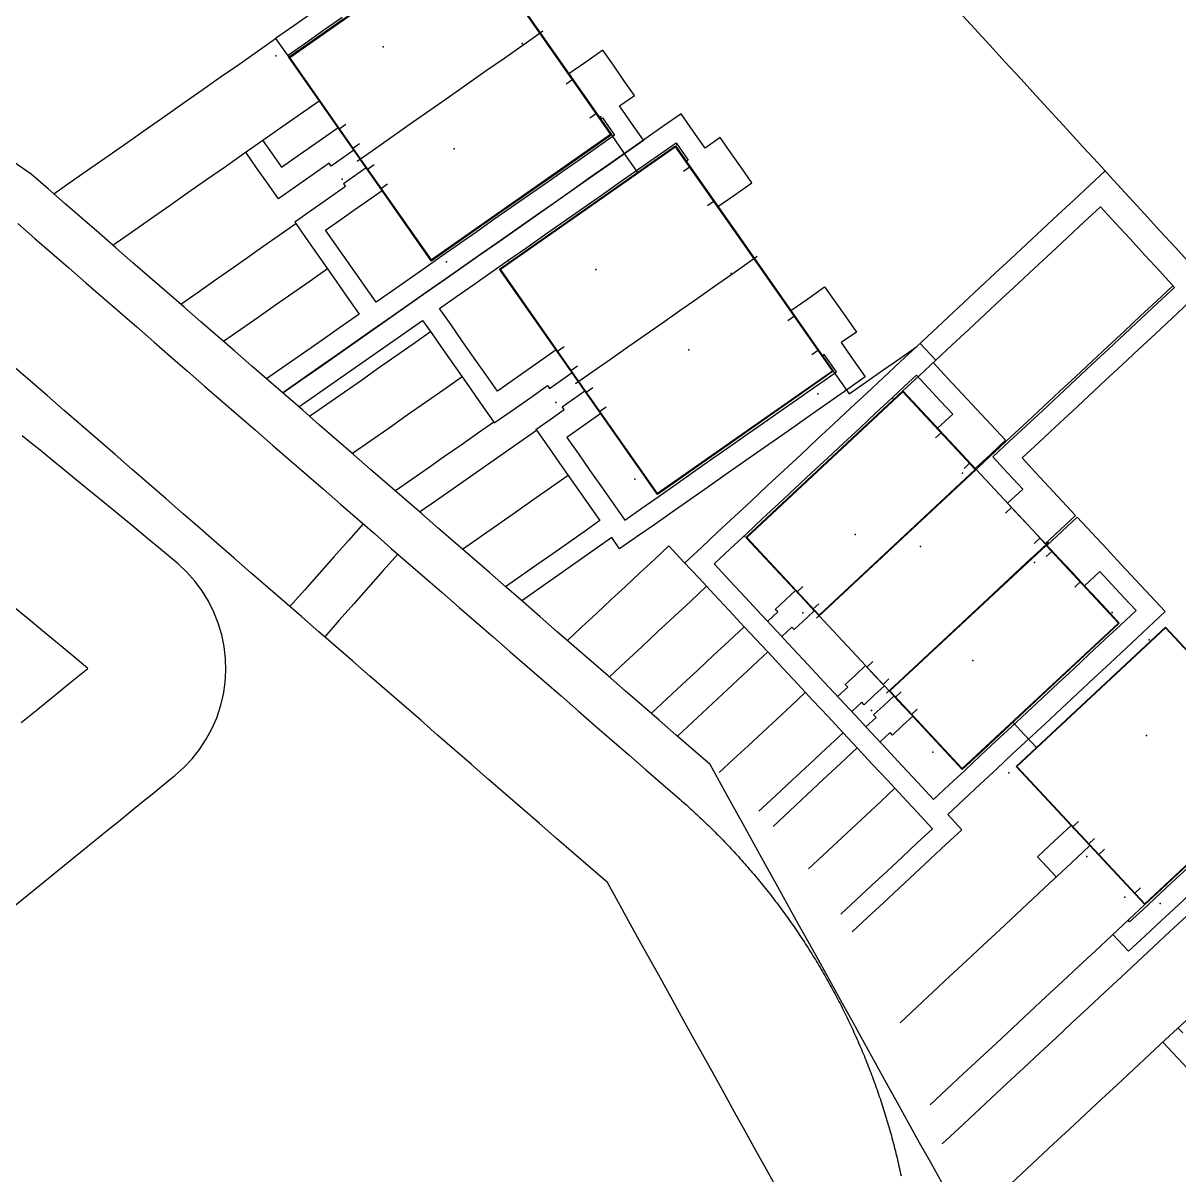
# Model space of a CAD drawing. Header units: metres. Extents: x 337936 to 338469, y 373266 to 374026.
# Drawn here: x 338079.8 to 338130, y 373797 to 373847 of the extents above; entities that cross this region are included whole.
import ezdxf

# ---------------------------------------------------------------- set-up
doc = ezdxf.new("R2010")
doc.units = ezdxf.units.M
for name, color, linetype in [('3D_LINES', 3, 'Continuous'), ('3D_Points', 1, 'Continuous'), ('PLOTS EXTERNAL LEVEL', 6, 'Continuous'), ('PLOTS FFL', 5, 'Continuous')]:
    doc.layers.add(name, color=color, linetype=linetype)

msp = doc.modelspace()

# ---------------------------------------------------------------- linework, layer by layer
at = {"layer": '3D_LINES'}
for points in [[(338092.332, 373847.481, 33.598), (338091.546, 373846.931, 33.598), (338090.76, 373846.381, 33.598)], [(338091.276, 373845.644, 33.598), (338092.067, 373846.197, 33.598), (338092.858, 373846.751, 33.598), (338093.648, 373847.304, 33.598)], [(338093.681, 373847.205, 33.598), (338092.899, 373846.657, 33.598), (338092.116, 373846.109, 33.598), (338091.334, 373845.562, 33.598), (338091.849, 373844.825, 33.598), (338092.365, 373844.088, 33.598), (338092.881, 373843.352, 33.598), (338093.397, 373842.615, 33.598), (338093.912, 373841.879, 33.598), (338094.428, 373841.142, 33.598), (338094.944, 373840.406, 33.598), (338095.46, 373839.669, 33.598), (338095.975, 373838.933, 33.598), (338096.491, 373838.196, 33.598), (338097.007, 373837.46, 33.598), (338097.523, 373836.723, 33.598), (338098.305, 373837.271, 33.598), (338099.088, 373837.819, 33.598), (338099.87, 373838.367, 33.598), (338100.652, 373838.914, 33.598), (338101.435, 373839.462, 33.598), (338102.217, 373840.01, 33.598), (338103, 373840.558, 33.598), (338103.782, 373841.106, 33.598), (338104.565, 373841.654, 33.598), (338105.347, 373842.202, 33.598), (338104.831, 373842.938, 33.598), (338104.316, 373843.675, 33.598), (338103.8, 373844.411, 33.598), (338103.284, 373845.148, 33.598), (338102.768, 373845.885, 33.598), (338102.253, 373846.621, 33.598)], [(338102.253, 373846.621, 33.598), (338101.737, 373847.358, 33.598)], [(338120.448, 373847.55, 0), (338121.12, 373846.818, 0), (338121.793, 373846.085, 0), (338122.465, 373845.352, 0), (338123.137, 373844.62, 0), (338123.809, 373843.887, 0), (338124.481, 373843.154, 0), (338125.154, 373842.422, 0), (338125.826, 373841.689, 0), (338126.498, 373840.956, 0), (338127.17, 373840.224, 0), (338127.842, 373839.491, 0), (338128.515, 373838.758, 0), (338129.187, 373838.026, 0), (338129.859, 373837.293, 0), (338130.531, 373836.56, 0)], [(338094.305, 373841.056, 33.598), (338095.106, 373841.617, 33.598), (338095.908, 373842.178, 33.598), (338096.709, 373842.739, 33.598), (338097.51, 373843.3, 33.598), (338098.311, 373843.861, 33.598), (338099.112, 373844.422, 33.598), (338099.913, 373844.983, 33.598), (338100.714, 373845.544, 33.598), (338101.515, 373846.105, 33.598), (338101.945, 373846.406, 33.598), (338102.376, 373846.707, 33.598)], [(338081.118, 373839.629, 33.597), (338081.922, 373840.192, 33.597), (338082.725, 373840.755, 33.597), (338083.529, 373841.317, 33.597), (338084.332, 373841.88, 33.597), (338085.136, 373842.442, 33.597), (338085.939, 373843.005, 33.597), (338086.743, 373843.568, 33.597), (338087.546, 373844.13, 33.597), (338088.35, 373844.693, 33.597), (338089.153, 373845.256, 33.597), (338089.957, 373845.818, 33.597), (338090.76, 373846.381, 33.597), (338091.122, 373845.865, 33.597), (338091.334, 373845.562, 33.597)], [(338100.237, 373829.712, 33.597), (338100.259, 373829.68, 33.597), (338101.03, 373830.22, 33.597), (338101.801, 373830.759, 33.597), (338102.571, 373831.299, 33.597), (338102.657, 373831.176, 33.597), (338103.148, 373831.521, 33.597), (338103.64, 373831.865, 33.597), (338103.295, 373832.357, 33.597), (338102.951, 373832.848, 33.597), (338102.312, 373832.401, 33.597), (338101.673, 373831.953, 33.597), (338101.033, 373831.505, 33.597), (338100.394, 373831.057, 33.597), (338099.89, 373831.776, 33.597), (338099.387, 373832.495, 33.597), (338098.884, 373833.214, 33.597), (338098.38, 373833.933, 33.597), (338097.877, 373834.652, 33.597), (338098.622, 373835.173, 33.597), (338099.367, 373835.695, 33.597), (338100.112, 373836.216, 33.597), (338100.856, 373836.738, 33.597), (338101.668, 373837.306, 33.597), (338102.479, 373837.874, 33.597), (338103.29, 373838.442, 33.598), (338104.101, 373839.01, 33.598), (338104.912, 373839.578, 33.598), (338105.724, 373840.146, 33.598), (338106.535, 373840.714, 33.598), (338107.346, 373841.282, 33.598), (338108.157, 373841.85, 33.598), (338108.684, 373841.097, 33.598), (338108.602, 373841.04, 33.598), (338109.061, 373840.384, 33.598), (338109.52, 373839.729, 33.598), (338109.979, 373839.074, 33.598), (338110.716, 373839.59, 33.598), (338111.453, 373840.106, 33.598), (338110.995, 373840.762, 33.598), (338110.536, 373841.417, 33.598), (338110.077, 373842.072, 33.598), (338109.422, 373841.613, 33.598), (338108.9, 373842.358, 33.598), (338108.378, 373843.103, 33.598), (338107.591, 373842.552, 33.598), (338106.804, 373842.001, 33.598), (338106.017, 373841.45, 33.598), (338105.231, 373840.899, 33.598), (338104.444, 373840.348, 33.598), (338103.657, 373839.797, 33.598), (338102.87, 373839.246, 33.598), (338102.083, 373838.695, 33.598), (338101.296, 373838.144, 33.598), (338100.509, 373837.593, 33.598), (338099.722, 373837.042, 33.598), (338098.935, 373836.491, 33.598), (338098.148, 373835.94, 33.598), (338097.362, 373835.389, 33.598), (338096.575, 373834.838, 33.598), (338095.788, 373834.287, 33.598), (338095.001, 373833.736, 33.598), (338094.214, 373833.185, 33.598), (338093.427, 373832.634, 33.598), (338092.64, 373832.083, 33.598), (338091.853, 373831.532, 33.598), (338091.066, 373830.981, 33.598), (338091.85, 373831.53, 33.598), (338092.634, 373832.079, 33.598), (338093.417, 373832.628, 33.598), (338094.201, 373833.176, 33.598), (338094.985, 373833.725, 33.598), (338095.768, 373834.274, 33.598), (338096.552, 373834.823, 33.598), (338097.336, 373835.371, 33.598), (338098.119, 373835.92, 33.598), (338098.903, 373836.469, 33.598), (338099.687, 373837.018, 33.598), (338100.47, 373837.566, 33.598), (338101.254, 373838.115, 33.598), (338102.038, 373838.664, 33.598), (338102.822, 373839.213, 33.598), (338103.605, 373839.761, 33.598), (338104.389, 373840.31, 33.598), (338105.173, 373840.859, 33.598), (338105.956, 373841.407, 33.598), (338106.74, 373841.956, 33.598), (338106.218, 373842.702, 33.598), (338105.696, 373843.447, 33.598), (338106.351, 373843.906, 33.598), (338105.892, 373844.561, 33.598), (338105.434, 373845.217, 33.598), (338104.975, 373845.872, 33.598), (338104.237, 373845.356, 33.598), (338103.5, 373844.839, 33.598), (338103.959, 373844.184, 33.598), (338104.418, 373843.529, 33.598), (338104.877, 373842.873, 33.598), (338104.959, 373842.931, 33.598), (338105.486, 373842.177, 33.598), (338104.738, 373841.653, 33.598), (338103.989, 373841.129, 33.598), (338103.241, 373840.605, 33.598), (338102.493, 373840.081, 33.598), (338101.744, 373839.557, 33.598), (338100.996, 373839.033, 33.598), (338100.247, 373838.509, 33.598), (338099.499, 373837.985, 33.598), (338098.75, 373837.46, 33.597), (338098.002, 373836.936, 33.597), (338097.282, 373836.432, 33.597), (338096.562, 373835.928, 33.597), (338095.842, 373835.424, 33.597), (338095.123, 373834.92, 33.598), (338094.574, 373835.704, 33.598), (338094.025, 373836.487, 33.598), (338093.477, 373837.271, 33.598), (338092.928, 373838.055, 33.598), (338093.542, 373838.485, 33.598), (338094.157, 373838.915, 33.598), (338094.771, 373839.345, 33.598), (338095.385, 373839.775, 33.598), (338095.041, 373840.267, 33.598), (338094.697, 373840.758, 33.598), (338094.206, 373840.414, 33.598), (338093.714, 373840.07, 33.598), (338093.8, 373839.947, 33.598), (338093.063, 373839.431, 33.598), (338092.326, 373838.915, 33.598), (338091.588, 373838.398, 33.598), (338091.632, 373838.336, 33.598)], [(338103.669, 373844.598, 33.6), (338103.381, 373844.396, 33.6)], [(338083.685, 373837.398, 33.583), (338084.5, 373837.969, 33.584), (338085.315, 373838.54, 33.586), (338086.131, 373839.111, 33.588), (338086.946, 373839.682, 33.589), (338087.761, 373840.252, 33.591), (338088.577, 373840.823, 33.593), (338089.392, 373841.394, 33.594), (338090.207, 373841.965, 33.596), (338091.022, 373842.536, 33.598), (338091.838, 373843.107, 33.6), (338092.653, 373843.678, 33.626)], [(338104.708, 373843.115, 33.598), (338104.419, 373842.913, 33.598)], [(338090.195, 373841.957, 33.596), (338090.605, 373841.373, 33.596), (338091.014, 373840.789, 33.596), (338091.833, 373841.362, 33.598), (338092.652, 373841.936, 33.6), (338093.471, 373842.509, 33.632), (338093.815, 373842.018, 33.634), (338094.159, 373841.526, 33.636), (338093.668, 373841.182, 33.616), (338093.176, 373840.838, 33.6), (338093.09, 373840.961, 33.6), (338092.353, 373840.445, 33.598), (338091.616, 373839.928, 33.597), (338090.879, 373839.412, 33.595), (338090.405, 373840.088, 33.595), (338089.932, 373840.764, 33.595), (338089.458, 373841.441, 33.595)], [(338093.811, 373842.639, 33.644), (338093.522, 373842.437, 33.632)], [(338106.494, 373840.563, 33.661), (338106.112, 373841.11, 33.648), (338105.73, 373841.656, 33.634), (338105.347, 373842.202, 33.621)], [(338094.397, 373841.801, 33.647), (338094.108, 373841.599, 33.636)], [(338103.919, 373831.466, 33.597), (338103.348, 373832.282, 33.597), (338102.777, 373833.098, 33.597), (338102.206, 373833.913, 33.597), (338101.634, 373834.729, 33.597), (338101.063, 373835.545, 33.597), (338100.492, 373836.361, 33.597), (338101.256, 373836.896, 33.597), (338102.02, 373837.431, 33.597), (338102.784, 373837.966, 33.597), (338103.548, 373838.501, 33.597), (338104.312, 373839.036, 33.597), (338105.076, 373839.571, 33.597), (338105.84, 373840.106, 33.597), (338106.604, 373840.641, 33.598), (338107.369, 373841.176, 33.598), (338108.133, 373841.711, 33.598), (338108.704, 373840.895, 33.603), (338109.275, 373840.079, 33.609), (338109.846, 373839.263, 33.614), (338110.417, 373838.448, 33.62), (338110.989, 373837.632, 33.625), (338111.56, 373836.816, 33.631), (338112.131, 373836, 33.637), (338112.702, 373835.185, 33.642), (338113.273, 373834.369, 33.648), (338113.844, 373833.553, 33.653), (338114.416, 373832.737, 33.659), (338114.987, 373831.922, 33.664), (338114.223, 373831.387, 33.669), (338113.459, 373830.852, 33.67), (338112.695, 373830.317, 33.67), (338111.931, 373829.782, 33.67), (338111.167, 373829.247, 33.67), (338110.402, 373828.712, 33.671), (338109.638, 373828.177, 33.671), (338108.874, 373827.642, 33.671), (338108.11, 373827.107, 33.671), (338107.346, 373826.572, 33.672), (338107.029, 373827.025, 33.672), (338106.711, 373827.478, 33.672), (338106.153, 373828.276, 33.672), (338105.594, 373829.074, 33.672), (338105.036, 373829.871, 33.672), (338104.478, 373830.669, 33.672), (338103.919, 373831.466, 33.672)], [(338119.703, 373796.679, 34.496), (338119.223, 373797.543, 34.496), (338118.744, 373798.408, 34.496), (338118.265, 373799.273, 34.496), (338117.785, 373800.138, 34.496), (338117.306, 373801.002, 34.496), (338116.827, 373801.867, 34.496), (338116.347, 373802.732, 34.496), (338115.868, 373803.597, 34.496), (338115.389, 373804.462, 34.496), (338114.909, 373805.326, 34.496), (338114.43, 373806.191, 34.496), (338113.95, 373807.056, 34.496), (338113.471, 373807.921, 34.496), (338112.992, 373808.785, 34.496), (338112.512, 373809.65, 34.496), (338112.033, 373810.515, 34.496), (338111.554, 373811.38, 34.496), (338111.074, 373812.245, 34.496), (338110.595, 373813.109, 34.496), (338110.116, 373813.974, 34.496), (338109.636, 373814.839, 34.496), (338108.899, 373815.48, 34.496), (338108.161, 373816.121, 34.496), (338107.424, 373816.762, 34.496), (338106.686, 373817.404, 34.496), (338105.948, 373818.045, 34.496), (338105.211, 373818.686, 34.496), (338104.473, 373819.327, 34.496), (338103.736, 373819.968, 34.496), (338102.998, 373820.609, 34.496), (338102.261, 373821.25, 34.496), (338101.523, 373821.892, 34.496), (338100.786, 373822.533, 34.496), (338100.048, 373823.174, 34.496), (338099.31, 373823.815, 34.496), (338098.573, 373824.456, 34.496), (338097.835, 373825.097, 34.496), (338097.098, 373825.739, 34.496), (338096.36, 373826.38, 34.496), (338095.623, 373827.021, 34.496), (338094.885, 373827.662, 34.496), (338094.147, 373828.303, 34.496), (338093.41, 373828.944, 34.496), (338092.672, 373829.585, 34.496), (338091.935, 373830.227, 34.496), (338091.197, 373830.868, 34.496), (338090.46, 373831.509, 34.496), (338089.722, 373832.15, 34.496), (338088.985, 373832.791, 34.496), (338088.247, 373833.432, 34.496), (338087.509, 373834.074, 34.496), (338086.772, 373834.715, 34.496), (338086.034, 373835.356, 34.496), (338085.297, 373835.997, 34.496), (338084.559, 373836.638, 34.496), (338083.822, 373837.279, 34.496), (338083.084, 373837.92, 34.496), (338082.346, 373838.562, 34.496), (338081.609, 373839.203, 34.496), (338080.871, 373839.844, 34.496), (338080.134, 373840.485, 34.496), (338079.34, 373841.031, 34.496)], [(338095.037, 373840.888, 33.647), (338094.748, 373840.686, 33.636)], [(338108.772, 373840.797, 33.613), (338108.483, 373840.595, 33.621)], [(338114.987, 373831.922, 33.708), (338115.331, 373831.43, 33.708), (338115.675, 373830.939, 33.708), (338116.411, 373831.454, 33.734), (338117.147, 373831.969, 33.753), (338117.882, 373832.484, 33.776), (338118.618, 373832.999, 33.8), (338119.3, 373833.635, 33.823), (338119.982, 373834.271, 33.83), (338120.663, 373834.907, 33.833), (338121.345, 373835.542, 33.788), (338122.027, 373836.178, 33.642), (338122.709, 373836.814, 33.653), (338123.39, 373837.45, 33.653), (338124.072, 373838.085, 33.653), (338124.754, 373838.721, 33.653), (338125.436, 373839.357, 33.653), (338126.117, 373839.993, 33.653), (338126.799, 373840.628, 33.653)], [(338095.623, 373840.05, 33.639), (338095.334, 373839.848, 33.626)], [(338109.81, 373839.315, 33.633), (338109.522, 373839.112, 33.636)], [(338118.015, 373831.069, 33.764), (338118.73, 373831.736, 33.788), (338119.445, 373832.403, 33.813), (338120.16, 373833.07, 33.833), (338120.876, 373833.737, 33.836), (338121.591, 373834.404, 33.839), (338122.306, 373835.071, 33.715), (338123.021, 373835.738, 33.649), (338123.737, 373836.405, 33.649), (338124.452, 373837.072, 33.649), (338125.167, 373837.739, 33.649), (338125.882, 373838.406, 33.649), (338126.597, 373839.073, 33.649), (338127.242, 373838.371, 33.649), (338127.886, 373837.669, 33.649), (338128.53, 373836.967, 33.649), (338129.174, 373836.265, 33.649), (338129.818, 373835.563, 33.649)], [(338079.559, 373838.335, 33.552), (338080.297, 373837.693, 33.574), (338081.034, 373837.052, 33.578), (338081.772, 373836.411, 33.579), (338082.509, 373835.77, 33.58), (338083.247, 373835.129, 33.58), (338083.985, 373834.488, 33.581), (338084.722, 373833.846, 33.581), (338085.46, 373833.205, 33.581), (338086.197, 373832.564, 33.581), (338086.935, 373831.923, 33.581), (338087.672, 373831.282, 33.581), (338088.41, 373830.641, 33.581), (338089.148, 373830, 33.584), (338089.885, 373829.358, 33.594), (338090.623, 373828.717, 33.603), (338091.36, 373828.076, 33.613), (338092.098, 373827.435, 33.622), (338092.835, 373826.794, 33.632), (338093.573, 373826.153, 33.642), (338094.31, 373825.511, 33.658), (338095.048, 373824.87, 33.675), (338095.786, 373824.229, 33.691), (338096.523, 373823.588, 33.708), (338097.261, 373822.947, 33.719), (338097.998, 373822.306, 33.719), (338098.736, 373821.665, 33.718), (338099.473, 373821.023, 33.718), (338100.211, 373820.382, 33.727), (338100.949, 373819.741, 33.751), (338101.686, 373819.1, 33.775), (338102.424, 373818.459, 33.798), (338103.161, 373817.818, 33.822), (338103.899, 373817.176, 33.846), (338104.636, 373816.535, 33.87), (338105.374, 373815.894, 33.894), (338106.111, 373815.253, 33.9), (338106.849, 373814.612, 33.9), (338107.587, 373813.971, 33.9), (338108.324, 373813.329, 33.9), (338108.399, 373813.264, 33.9), (338108.474, 373813.198, 33.9), (338108.549, 373813.132, 33.9), (338108.623, 373813.066, 33.9), (338108.697, 373813, 33.9), (338108.771, 373812.933, 33.9), (338108.845, 373812.866, 33.9), (338108.918, 373812.799, 33.9), (338108.991, 373812.732, 33.9), (338109.064, 373812.664, 33.9), (338109.137, 373812.596, 33.9), (338109.21, 373812.528, 33.9), (338109.282, 373812.46, 33.9), (338109.354, 373812.391, 33.9), (338109.426, 373812.322, 33.9), (338109.498, 373812.253, 33.9), (338109.569, 373812.184, 33.9), (338109.64, 373812.114, 33.9), (338109.711, 373812.044, 33.9), (338109.782, 373811.974, 33.9), (338109.852, 373811.904, 33.9), (338109.923, 373811.833, 33.9), (338109.993, 373811.763, 33.9), (338110.062, 373811.692, 33.9), (338110.132, 373811.62, 33.9), (338110.201, 373811.549, 33.9), (338110.27, 373811.477, 33.9), (338110.339, 373811.405, 33.9), (338110.408, 373811.333, 33.9), (338110.476, 373811.261, 33.9), (338110.544, 373811.188, 33.9), (338110.612, 373811.115, 33.9), (338110.68, 373811.042, 33.9), (338110.747, 373810.969, 33.9), (338110.814, 373810.895, 33.9), (338110.881, 373810.822, 33.9), (338110.948, 373810.748, 33.9), (338111.014, 373810.674, 33.9), (338111.08, 373810.599, 33.9), (338111.146, 373810.525, 33.9), (338111.212, 373810.45, 33.9), (338111.277, 373810.375, 33.9), (338111.342, 373810.299, 33.9), (338111.407, 373810.224, 33.9), (338111.472, 373810.148, 33.9), (338111.536, 373810.072, 33.9), (338111.6, 373809.996, 33.9), (338111.664, 373809.92, 33.9), (338111.728, 373809.843, 33.9), (338111.791, 373809.766, 33.9), (338111.854, 373809.689, 33.9), (338111.917, 373809.612, 33.901), (338111.979, 373809.535, 33.901), (338112.042, 373809.457, 33.902), (338112.104, 373809.379, 33.903), (338112.166, 373809.301, 33.904), (338112.227, 373809.223, 33.905), (338112.288, 373809.145, 33.906), (338112.349, 373809.066, 33.907), (338112.41, 373808.987, 33.908), (338112.471, 373808.908, 33.909), (338112.531, 373808.829, 33.91), (338112.591, 373808.749, 33.911), (338112.651, 373808.67, 33.912), (338112.71, 373808.59, 33.913), (338112.769, 373808.51, 33.914), (338112.828, 373808.43, 33.915), (338112.887, 373808.349, 33.915), (338112.945, 373808.268, 33.916), (338113.003, 373808.188, 33.917), (338113.061, 373808.107, 33.918), (338113.119, 373808.025, 33.919), (338113.176, 373807.944, 33.92), (338113.233, 373807.862, 33.921), (338113.29, 373807.781, 33.922), (338113.346, 373807.699, 33.923), (338113.402, 373807.616, 33.924), (338113.458, 373807.534, 33.925), (338113.514, 373807.451, 33.926), (338113.569, 373807.369, 33.927), (338113.624, 373807.286, 33.927), (338113.679, 373807.203, 33.928), (338113.733, 373807.119, 33.929), (338113.788, 373807.036, 33.93), (338113.842, 373806.952, 33.931), (338113.895, 373806.869, 33.932), (338113.949, 373806.785, 33.933), (338114.002, 373806.7, 33.934), (338114.055, 373806.616, 33.935), (338114.107, 373806.531, 33.936), (338114.16, 373806.447, 33.936), (338114.212, 373806.362, 33.937), (338114.263, 373806.277, 33.938), (338114.315, 373806.192, 33.939), (338114.366, 373806.106, 33.94), (338114.417, 373806.021, 33.941), (338114.467, 373805.935, 33.942), (338114.517, 373805.849, 33.943), (338114.567, 373805.763, 33.944), (338114.617, 373805.677, 33.944), (338114.667, 373805.59, 33.945), (338114.716, 373805.504, 33.946), (338114.765, 373805.417, 33.947), (338114.813, 373805.33, 33.948), (338114.861, 373805.243, 33.949), (338114.909, 373805.156, 33.95), (338114.957, 373805.068, 33.951), (338115.004, 373804.981, 33.951), (338115.051, 373804.893, 33.952), (338115.098, 373804.805, 33.953), (338115.145, 373804.717, 33.954), (338115.191, 373804.629, 33.955), (338115.237, 373804.541, 33.956), (338115.283, 373804.452, 33.957), (338115.328, 373804.364, 33.958), (338115.373, 373804.275, 33.958), (338115.418, 373804.186, 33.959), (338115.462, 373804.097, 33.96), (338115.506, 373804.008, 33.961), (338115.55, 373803.918, 33.962), (338115.594, 373803.829, 33.963), (338115.637, 373803.739, 33.963), (338115.68, 373803.649, 33.964), (338115.722, 373803.559, 33.965), (338115.765, 373803.469, 33.966), (338115.807, 373803.379, 33.967), (338115.849, 373803.289, 33.968), (338115.89, 373803.198, 33.969), (338115.931, 373803.107, 33.969), (338115.972, 373803.017, 33.97), (338116.012, 373802.926, 33.971), (338116.053, 373802.835, 33.972), (338116.093, 373802.744, 33.973), (338116.132, 373802.652, 33.974), (338116.171, 373802.561, 33.974), (338116.21, 373802.469, 33.975), (338116.249, 373802.377, 33.976), (338116.288, 373802.286, 33.977), (338116.326, 373802.194, 33.978), (338116.363, 373802.102, 33.978), (338116.401, 373802.009, 33.979), (338116.438, 373801.917, 33.98), (338116.475, 373801.825, 33.981), (338116.511, 373801.732, 33.982), (338116.548, 373801.639, 33.982), (338116.584, 373801.546, 33.983), (338116.619, 373801.453, 33.984), (338116.655, 373801.36, 33.985), (338116.689, 373801.267, 33.986), (338116.724, 373801.174, 33.986), (338116.759, 373801.08, 33.987), (338116.793, 373800.987, 33.988), (338116.826, 373800.893, 33.989), (338116.86, 373800.799, 33.99), (338116.893, 373800.706, 33.99), (338116.926, 373800.612, 33.991), (338116.958, 373800.518, 33.992), (338116.99, 373800.423, 33.993), (338117.022, 373800.329, 33.993), (338117.054, 373800.235, 33.994), (338117.085, 373800.14, 33.995), (338117.116, 373800.045, 33.996), (338117.146, 373799.951, 33.997), (338117.177, 373799.856, 33.997), (338117.207, 373799.761, 33.998), (338117.236, 373799.666, 33.999), (338117.266, 373799.571, 34), (338117.295, 373799.476, 34), (338117.323, 373799.38, 34.001), (338117.352, 373799.285, 34.002), (338117.38, 373799.189, 34.003), (338117.408, 373799.094, 34.003), (338117.435, 373798.998, 34.004), (338117.462, 373798.902, 34.005), (338117.489, 373798.806, 34.006), (338117.515, 373798.71, 34.006), (338117.541, 373798.614, 34.007), (338117.567, 373798.518, 34.008), (338117.593, 373798.422, 34.009), (338117.618, 373798.326, 34.009), (338117.643, 373798.229, 34.01), (338117.667, 373798.133, 34.011), (338117.691, 373798.036, 34.011), (338117.715, 373797.94, 34.012), (338117.739, 373797.843, 34.013), (338117.762, 373797.746, 34.014), (338117.785, 373797.649, 34.014), (338117.808, 373797.552, 34.015), (338117.83, 373797.455, 34.016), (338117.852, 373797.358, 34.016), (338117.873, 373797.261, 34.017), (338117.895, 373797.164, 34.018), (338117.916, 373797.067, 34.019), (338117.936, 373796.969, 34.019)], [(338086.633, 373834.836, 33.585), (338087.347, 373835.336, 33.586), (338088.061, 373835.836, 33.588), (338088.775, 373836.336, 33.589), (338089.49, 373836.836, 33.591), (338090.204, 373837.336, 33.592), (338090.918, 373837.836, 33.594), (338091.632, 373838.336, 33.595), (338092.183, 373837.55, 33.595), (338092.733, 373836.763, 33.594), (338093.284, 373835.977, 33.594), (338093.835, 373835.19, 33.593), (338094.385, 373834.404, 33.593), (338093.581, 373833.841, 33.591), (338092.778, 373833.278, 33.589), (338091.974, 373832.716, 33.588), (338091.17, 373832.153, 33.586), (338090.366, 373831.59, 33.585)], [(338111.683, 373836.902, 33.672), (338111.131, 373836.516, 33.672), (338110.58, 373836.13, 33.672), (338109.826, 373835.602, 33.672), (338109.072, 373835.074, 33.672), (338108.318, 373834.547, 33.672), (338107.565, 373834.019, 33.672), (338106.811, 373833.491, 33.672), (338106.057, 373832.963, 33.672), (338105.304, 373832.436, 33.672), (338104.55, 373831.908, 33.672), (338103.796, 373831.38, 33.672)], [(338093.009, 373836.37, 33.594), (338092.257, 373835.844, 33.592), (338091.506, 373835.318, 33.591), (338090.754, 373834.791, 33.589), (338090.003, 373834.265, 33.588), (338089.251, 373833.739, 33.586), (338088.5, 373833.213, 33.585)], [(338129.751, 373835.636, 33.912), (338129.047, 373834.98, 33.912), (338128.343, 373834.324, 33.912), (338127.639, 373833.667, 33.912), (338126.935, 373833.011, 33.912), (338126.231, 373832.354, 33.912), (338125.527, 373831.698, 33.912), (338124.823, 373831.041, 33.912), (338124.119, 373830.385, 33.912), (338123.415, 373829.728, 33.912), (338122.711, 373829.072, 33.912), (338122.007, 373828.416, 33.912), (338121.303, 373827.759, 33.912), (338120.599, 373827.103, 33.912), (338119.895, 373826.446, 33.912), (338119.191, 373825.79, 33.912), (338118.487, 373825.133, 33.912), (338117.784, 373824.477, 33.912), (338117.08, 373823.821, 33.912), (338116.376, 373823.164, 33.912), (338115.672, 373822.508, 33.912), (338114.968, 373821.851, 33.912), (338114.264, 373821.195, 33.912), (338114.968, 373821.851, 33.912), (338115.672, 373822.508, 33.912), (338116.376, 373823.165, 33.912), (338117.08, 373823.821, 33.912), (338117.784, 373824.478, 33.912), (338118.488, 373825.134, 33.912), (338119.193, 373825.791, 33.912), (338119.897, 373826.448, 33.912), (338120.601, 373827.104, 33.912), (338121.305, 373827.761, 33.912)], [(338102.095, 373829.365, 33.672), (338102.072, 373829.396, 33.672), (338102.687, 373829.827, 33.672), (338103.302, 373830.257, 33.672), (338103.216, 373830.38, 33.672), (338103.708, 373830.724, 33.672), (338104.2, 373831.068, 33.672), (338104.544, 373830.576, 33.672), (338104.888, 373830.085, 33.672), (338104.15, 373829.568, 33.672), (338103.412, 373829.052, 33.672), (338103.916, 373828.333, 33.672), (338104.419, 373827.614, 33.672), (338104.922, 373826.895, 33.672), (338105.426, 373826.176, 33.672), (338105.929, 373825.457, 33.672), (338106.675, 373825.98, 33.672), (338107.422, 373826.502, 33.672), (338108.168, 373827.025, 33.672), (338108.914, 373827.547, 33.672), (338109.66, 373828.07, 33.672), (338110.406, 373828.592, 33.672), (338111.153, 373829.115, 33.672), (338111.899, 373829.637, 33.672), (338112.645, 373830.16, 33.672), (338113.391, 373830.682, 33.672), (338114.137, 373831.205, 33.672), (338114.632, 373831.551, 33.672), (338115.127, 373831.898, 33.672), (338114.6, 373832.651, 33.672), (338114.518, 373832.593, 33.672), (338114.059, 373833.249, 33.672), (338113.6, 373833.904, 33.672), (338113.142, 373834.559, 33.672), (338113.879, 373835.076, 33.672), (338114.616, 373835.592, 33.672), (338115.075, 373834.936, 33.672), (338115.534, 373834.281, 33.672), (338115.993, 373833.626, 33.672), (338115.337, 373833.167, 33.672), (338115.859, 373832.422, 33.672), (338116.381, 373831.677, 33.672), (338115.618, 373831.143, 33.672), (338114.856, 373830.609, 33.672), (338114.094, 373830.076, 33.672), (338113.331, 373829.542, 33.672), (338112.569, 373829.008, 33.672), (338111.807, 373828.474, 33.672), (338111.044, 373827.94, 33.672), (338110.282, 373827.407, 33.672), (338109.52, 373826.873, 33.672), (338108.757, 373826.339, 33.672), (338107.995, 373825.805, 33.672), (338107.233, 373825.271, 33.672), (338106.47, 373824.738, 33.672), (338105.708, 373824.204, 33.672), (338105.364, 373824.695, 33.672), (338104.581, 373824.147, 33.672), (338103.798, 373823.599, 33.672), (338103.016, 373823.051, 33.672), (338102.233, 373822.503, 33.672), (338101.45, 373821.955, 33.672)], [(338129.818, 373835.563, 33.657), (338129.1, 373834.893, 33.657), (338128.382, 373834.224, 33.657), (338127.665, 373833.554, 33.657), (338126.947, 373832.885, 33.657), (338126.229, 373832.216, 33.657), (338125.511, 373831.546, 33.665), (338124.793, 373830.877, 33.821), (338124.075, 373830.207, 33.859), (338123.357, 373829.538, 33.856), (338122.64, 373828.869, 33.85), (338121.922, 373828.199, 33.825), (338122.573, 373827.5, 33.833), (338123.225, 373826.801, 33.841), (338122.567, 373826.188, 33.819), (338123.113, 373825.602, 33.825), (338123.658, 373825.017, 33.832), (338124.204, 373824.432, 33.858), (338124.862, 373825.046, 33.861), (338125.52, 373825.66, 33.874), (338124.939, 373826.284, 33.87), (338124.357, 373826.907, 33.866), (338123.775, 373827.531, 33.861), (338123.194, 373828.155, 33.855), (338123.918, 373828.83, 33.86), (338124.642, 373829.505, 33.863), (338125.366, 373830.18, 33.819), (338126.09, 373830.855, 33.662), (338126.814, 373831.531, 33.658), (338127.538, 373832.206, 33.657), (338128.262, 373832.881, 33.657), (338128.986, 373833.556, 33.657), (338129.71, 373834.231, 33.657), (338130.434, 373834.906, 33.657)], [(338091.766, 373830.373, 33.6), (338092.534, 373830.91, 33.601), (338093.302, 373831.448, 33.603), (338094.069, 373831.985, 33.604), (338094.837, 373832.523, 33.606), (338095.605, 373833.06, 33.607), (338096.372, 373833.598, 33.609), (338097.14, 373834.135, 33.61), (338097.484, 373833.644, 33.616)], [(338113.309, 373834.318, 33.701), (338113.02, 373834.116, 33.699)], [(338092.233, 373829.967, 33.606), (338092.983, 373830.493, 33.607), (338093.733, 373831.018, 33.609), (338094.484, 373831.543, 33.61), (338095.234, 373832.068, 33.612), (338095.984, 373832.594, 33.613), (338096.734, 373833.119, 33.615), (338097.484, 373833.644, 33.616), (338098.035, 373832.858, 33.625), (338098.585, 373832.071, 33.635), (338099.136, 373831.285, 33.644), (338099.687, 373830.498, 33.653), (338100.237, 373829.712, 33.662), (338099.525, 373829.214, 33.661), (338098.814, 373828.715, 33.66), (338098.102, 373828.217, 33.659), (338097.39, 373827.719, 33.659), (338096.678, 373827.22, 33.658), (338095.967, 373826.722, 33.658)], [(338118.764, 373833.136, 33.804), (338119.446, 373832.404, 33.813)], [(338103.292, 373832.977, 33.715), (338103.003, 373832.775, 33.696)], [(338108.537, 373823.598, 33.781), (338109.257, 373824.27, 33.778), (338109.977, 373824.941, 33.788), (338110.697, 373825.613, 33.818), (338111.417, 373826.284, 33.803), (338112.137, 373826.956, 33.775), (338112.857, 373827.627, 33.767), (338113.577, 373828.299, 33.768), (338114.297, 373828.97, 33.77), (338115.018, 373829.642, 33.762), (338115.738, 373830.313, 33.738), (338116.458, 373830.985, 33.727), (338117.178, 373831.656, 33.751), (338117.898, 373832.328, 33.775), (338118.618, 373832.999, 33.8)], [(338114.347, 373832.835, 33.709), (338114.059, 373832.633, 33.698)], [(338112.545, 373796.412, 33.977), (338112.084, 373797.243, 33.968), (338111.623, 373798.074, 33.96), (338111.163, 373798.905, 33.952), (338110.702, 373799.736, 33.943), (338110.242, 373800.567, 33.935), (338109.781, 373801.398, 33.926), (338109.32, 373802.228, 33.918), (338108.86, 373803.059, 33.91), (338108.399, 373803.89, 33.901), (338107.939, 373804.721, 33.9), (338107.478, 373805.552, 33.9), (338107.017, 373806.383, 33.9), (338106.557, 373807.214, 33.9), (338106.096, 373808.045, 33.9), (338105.636, 373808.876, 33.9), (338105.175, 373809.707, 33.9), (338104.438, 373810.348, 33.9), (338103.7, 373810.989, 33.9), (338102.962, 373811.63, 33.9), (338102.225, 373812.272, 33.9), (338101.487, 373812.913, 33.899), (338100.75, 373813.554, 33.875), (338100.012, 373814.195, 33.851), (338099.275, 373814.836, 33.827), (338098.537, 373815.477, 33.804), (338097.799, 373816.118, 33.78), (338097.062, 373816.76, 33.756), (338096.324, 373817.401, 33.74), (338095.587, 373818.042, 33.741), (338094.849, 373818.683, 33.741), (338094.112, 373819.324, 33.741), (338093.374, 373819.965, 33.727), (338092.637, 373820.607, 33.71), (338091.899, 373821.248, 33.694), (338091.161, 373821.889, 33.677), (338090.424, 373822.53, 33.661), (338089.686, 373823.171, 33.644), (338088.949, 373823.812, 33.628), (338088.211, 373824.453, 33.617), (338087.474, 373825.095, 33.607), (338086.736, 373825.736, 33.597), (338085.998, 373826.377, 33.588), (338085.261, 373827.018, 33.578), (338084.523, 373827.659, 33.573), (338083.786, 373828.3, 33.573), (338083.048, 373828.942, 33.573), (338082.311, 373829.583, 33.573), (338081.573, 373830.224, 33.573), (338080.835, 373830.865, 33.573), (338080.098, 373831.506, 33.572), (338079.36, 373832.147, 33.572)], [(338103.878, 373832.139, 33.724), (338103.589, 373831.937, 33.715)], [(338119.331, 373832.297, 33.746), (338119.96, 373831.622, 33.746), (338120.59, 373830.947, 33.746), (338121.219, 373830.272, 33.746), (338121.848, 373829.598, 33.746), (338122.477, 373828.923, 33.746), (338121.819, 373828.309, 33.746), (338121.161, 373827.695, 33.746), (338120.615, 373828.28, 33.746), (338120.07, 373828.865, 33.746), (338119.524, 373829.45, 33.746), (338120.182, 373830.064, 33.746), (338119.656, 373830.628, 33.746), (338119.131, 373831.192, 33.746), (338118.605, 373831.756, 33.746), (338118.076, 373831.263, 33.746), (338117.548, 373830.771, 33.746), (338116.844, 373830.115, 33.753), (338116.141, 373829.458, 33.759), (338115.437, 373828.802, 33.766), (338114.733, 373828.146, 33.772), (338114.03, 373827.49, 33.779), (338113.326, 373826.834, 33.785), (338112.623, 373826.178, 33.791), (338111.919, 373825.522, 33.798), (338111.216, 373824.866, 33.804), (338110.512, 373824.21, 33.807), (338109.809, 373823.554, 33.809), (338110.49, 373822.823, 33.812), (338111.171, 373822.092, 33.814), (338111.853, 373821.362, 33.817), (338112.534, 373820.631, 33.819), (338113.216, 373819.9, 33.822), (338113.897, 373819.169, 33.824), (338114.579, 373818.438, 33.827), (338115.26, 373817.708, 33.829), (338115.942, 373816.977, 33.832), (338116.623, 373816.246, 33.835), (338117.305, 373815.515, 33.837), (338117.986, 373814.785, 33.84), (338118.667, 373814.054, 33.842), (338119.349, 373813.323, 33.845), (338120.026, 373813.954, 33.847), (338120.702, 373814.585, 33.849), (338121.379, 373815.216, 33.852), (338122.055, 373815.847, 33.854), (338122.732, 373816.478, 33.856), (338123.409, 373817.109, 33.859), (338124.085, 373817.74, 33.861), (338124.762, 373818.371, 33.863), (338125.438, 373819.002, 33.866), (338126.115, 373819.633, 33.868), (338126.792, 373820.264, 33.871), (338127.468, 373820.895, 33.873), (338128.145, 373821.526, 33.875), (338127.619, 373822.089, 33.877), (338127.093, 373822.653, 33.879), (338126.568, 373823.217, 33.881), (338125.91, 373822.603, 33.883), (338125.364, 373823.188, 33.885), (338124.818, 373823.773, 33.888), (338124.273, 373824.358, 33.89), (338124.931, 373824.972, 33.892), (338125.589, 373825.586, 33.894), (338126.227, 373824.902, 33.897), (338126.865, 373824.218, 33.899), (338127.503, 373823.533, 33.901), (338128.141, 373822.849, 33.904), (338128.779, 373822.165, 33.906), (338129.417, 373821.481, 33.908), (338128.924, 373821.021, 33.91), (338128.43, 373820.561, 33.912), (338127.725, 373819.903, 33.912), (338127.019, 373819.245, 33.912), (338126.313, 373818.587, 33.912), (338125.608, 373817.929, 33.912), (338124.902, 373817.271, 33.912), (338124.196, 373816.613, 33.912), (338123.491, 373815.955, 33.912), (338122.785, 373815.297, 33.912), (338122.08, 373814.639, 33.912), (338121.374, 373813.981, 33.912), (338120.668, 373813.323, 33.912), (338119.963, 373812.665, 33.912), (338120.576, 373812.007, 33.912), (338119.897, 373811.373, 33.912), (338119.217, 373810.739, 33.912), (338118.537, 373810.105, 33.912), (338117.857, 373809.471, 33.912), (338117.177, 373808.837, 33.912), (338116.497, 373808.203, 33.912), (338115.817, 373807.569, 33.912)], [(338098.861, 373831.678, 33.639), (338098.067, 373831.122, 33.638), (338097.274, 373830.567, 33.636), (338096.48, 373830.011, 33.635), (338095.687, 373829.456, 33.633), (338094.893, 373828.9, 33.631), (338094.1, 373828.345, 33.63)], [(338104.538, 373831.197, 33.716), (338104.249, 373830.995, 33.707)], [(338124.238, 373824.396, 33.743), (338123.629, 373825.048, 33.743), (338123.021, 373825.701, 33.743), (338122.412, 373826.353, 33.743), (338121.804, 373827.006, 33.743), (338121.195, 373827.658, 33.743), (338120.559, 373828.341, 33.743), (338119.923, 373829.023, 33.743), (338119.287, 373829.705, 33.743), (338118.651, 373830.387, 33.743), (338118.015, 373831.069, 33.743), (338117.332, 373830.433, 33.743), (338116.65, 373829.797, 33.75), (338115.968, 373829.161, 33.756), (338115.286, 373828.525, 33.763), (338114.604, 373827.889, 33.77), (338113.922, 373827.253, 33.776), (338113.239, 373826.616, 33.783), (338112.557, 373825.98, 33.789), (338111.875, 373825.344, 33.796), (338111.193, 373824.708, 33.803), (338111.829, 373824.026, 33.811), (338112.465, 373823.344, 33.819), (338113.101, 373822.661, 33.827), (338113.737, 373821.979, 33.835), (338114.374, 373821.297, 33.844), (338114.982, 373820.645, 33.851), (338115.591, 373819.992, 33.859), (338116.199, 373819.339, 33.867), (338116.808, 373818.687, 33.875), (338117.416, 373818.034, 33.883), (338117.967, 373817.443, 33.89), (338118.519, 373816.852, 33.897), (338119.07, 373816.261, 33.904), (338119.621, 373815.67, 33.911), (338120.109, 373815.147, 33.911), (338120.597, 373814.624, 33.912), (338121.279, 373815.26, 33.912), (338121.961, 373815.896, 33.912), (338122.643, 373816.532, 33.912), (338123.325, 373817.168, 33.913), (338124.008, 373817.804, 33.913), (338124.69, 373818.44, 33.913), (338125.372, 373819.076, 33.913), (338126.054, 373819.713, 33.913), (338126.736, 373820.349, 33.914), (338127.418, 373820.985, 33.914), (338127.046, 373821.384, 33.914), (338126.485, 373821.986, 33.914), (338125.923, 373822.589, 33.914), (338125.361, 373823.191, 33.914), (338124.799, 373823.793, 33.914), (338124.238, 373824.396, 33.914)], [(338105.124, 373830.36, 33.711), (338104.835, 373830.158, 33.702)], [(338081.3, 373827.856, 33.57), (338081.3, 373827.856, 33.57), (338080.526, 373828.489, 33.57), (338080.139, 373828.805, 33.569), (338079.751, 373829.122, 33.569)], [(338097.017, 373825.809, 33.682), (338097.742, 373826.317, 33.682), (338098.467, 373826.825, 33.682), (338099.193, 373827.333, 33.682), (338099.918, 373827.841, 33.683), (338100.644, 373828.349, 33.683), (338101.369, 373828.857, 33.683), (338102.095, 373829.365, 33.682), (338102.645, 373828.578, 33.683), (338103.196, 373827.792, 33.683), (338103.746, 373827.005, 33.684), (338104.297, 373826.219, 33.685), (338104.848, 373825.433, 33.69), (338104.165, 373824.954, 33.69), (338103.482, 373824.476, 33.694), (338102.799, 373823.998, 33.697), (338102.116, 373823.52, 33.701), (338101.433, 373823.042, 33.705), (338100.75, 373822.563, 33.709)], [(338119.696, 373829.267, 33.784), (338119.438, 373829.026, 33.776)], [(338079.181, 373808.514, 33.743), (338079.957, 373809.144, 33.742), (338080.345, 373809.459, 33.742), (338080.733, 373809.775, 33.741), (338081.51, 373810.405, 33.74), (338081.898, 373810.72, 33.74), (338082.286, 373811.035, 33.739), (338083.062, 373811.666, 33.738), (338083.45, 373811.981, 33.738), (338083.838, 373812.296, 33.737), (338084.615, 373812.927, 33.736), (338085.003, 373813.242, 33.736), (338085.391, 373813.557, 33.735), (338086.167, 373814.187, 33.734), (338086.378, 373814.358, 33.734), (338086.77, 373814.706, 33.733), (338087.129, 373815.086, 33.732), (338087.455, 373815.496, 33.729), (338087.743, 373815.933, 33.726), (338087.992, 373816.393, 33.722), (338088.2, 373816.874, 33.717), (338088.365, 373817.37, 33.712), (338088.487, 373817.879, 33.706), (338088.564, 373818.397, 33.7), (338088.595, 373818.92, 33.693), (338088.58, 373819.443, 33.685), (338088.521, 373819.963, 33.677), (338088.415, 373820.476, 33.669), (338088.266, 373820.977, 33.66), (338088.074, 373821.464, 33.652), (338087.839, 373821.932, 33.643), (338087.565, 373822.378, 33.634), (338087.253, 373822.798, 33.625), (338086.906, 373823.19, 33.616), (338086.526, 373823.55, 33.611), (338086.097, 373823.908, 33.606), (338085.669, 373824.266, 33.6), (338085.285, 373824.586, 33.596), (338084.9, 373824.906, 33.591), (338084.473, 373825.262, 33.585), (338084.064, 373825.596, 33.58), (338083.655, 373825.931, 33.575), (338082.881, 373826.564, 33.569), (338082.494, 373826.88, 33.57), (338082.107, 373827.196, 33.57), (338081.333, 373827.829, 33.57), (338081.3, 373827.856, 33.57)], [(338120.93, 373827.943, 33.843), (338120.672, 373827.702, 33.843)], [(338103.471, 373827.399, 33.684), (338102.706, 373826.863, 33.688), (338101.942, 373826.328, 33.692), (338101.177, 373825.792, 33.697), (338100.413, 373825.257, 33.701), (338099.648, 373824.722, 33.705), (338098.883, 373824.186, 33.709)], [(338122.738, 373826.004, 33.821), (338122.48, 373825.763, 33.9)], [(338094.56, 373825.294, 33.664), (338093.925, 373824.575, 33.667), (338093.289, 373823.855, 33.671), (338092.654, 373823.136, 33.675), (338092.018, 373822.416, 33.678), (338091.382, 373821.697, 33.682)], [(338123.973, 373824.68, 33.847), (338123.715, 373824.44, 33.9)], [(338103.438, 373820.227, 33.777), (338104.068, 373820.814, 33.774), (338104.698, 373821.401, 33.771), (338105.328, 373821.989, 33.768), (338105.957, 373822.576, 33.765), (338106.587, 373823.163, 33.762), (338107.217, 373823.751, 33.759), (338107.847, 373824.338, 33.756), (338108.502, 373823.636, 33.78), (338109.156, 373822.934, 33.804), (338109.811, 373822.232, 33.828), (338110.466, 373821.529, 33.852), (338111.12, 373820.827, 33.875), (338110.447, 373820.2, 33.879), (338109.774, 373819.572, 33.882), (338109.101, 373818.944, 33.885), (338108.427, 373818.316, 33.888), (338107.754, 373817.688, 33.891), (338107.081, 373817.06, 33.895)], [(338117.306, 373817.932, 33.912), (338118.003, 373818.582, 33.912), (338118.7, 373819.232, 33.912), (338119.397, 373819.882, 33.912), (338120.094, 373820.532, 33.912), (338120.791, 373821.182, 33.912), (338121.488, 373821.832, 33.912), (338122.185, 373822.482, 33.912), (338122.882, 373823.132, 33.912), (338123.579, 373823.782, 33.912), (338123.963, 373824.14, 33.912), (338124.348, 373824.498, 33.912)], [(338124.503, 373824.111, 33.873), (338124.245, 373823.871, 33.9)], [(338096.07, 373823.982, 33.698), (338095.434, 373823.263, 33.701), (338094.799, 373822.543, 33.705), (338094.163, 373821.824, 33.708), (338093.527, 373821.104, 33.712), (338092.892, 373820.385, 33.716)], [(338109.484, 373822.583, 33.816), (338108.78, 373821.926, 33.819), (338108.076, 373821.27, 33.822), (338107.372, 373820.613, 33.826), (338106.668, 373819.957, 33.829), (338105.964, 373819.3, 33.832), (338105.26, 373818.644, 33.836)], [(338125.737, 373822.788, 33.9), (338125.48, 373822.547, 33.9)], [(338112.135, 373821.059, 33.912), (338112.574, 373821.468, 33.912), (338112.471, 373821.578, 33.912), (338112.91, 373821.987, 33.912), (338113.349, 373822.396, 33.912), (338113.758, 373821.958, 33.912), (338114.167, 373821.519, 33.912), (338113.858, 373821.231, 33.912), (338113.29, 373820.7, 33.912), (338113.188, 373820.81, 33.912), (338112.749, 373820.401, 33.912)], [(338113.669, 373822.57, 33.915), (338113.411, 373822.329, 33.9)], [(338079.696, 373816.662, 33.634), (338080.421, 373817.25, 33.633), (338081.146, 373817.839, 33.632), (338081.871, 373818.427, 33.631), (338082.596, 373819.016, 33.63), (338081.941, 373819.561, 33.616), (338081.287, 373820.107, 33.602), (338080.632, 373820.652, 33.591), (338080.006, 373821.164, 33.583), (338079.38, 373821.676, 33.575)], [(338114.366, 373821.822, 33.912), (338114.108, 373821.581, 33.912)], [(338111.12, 373820.827, 33.875), (338111.632, 373820.279, 33.894), (338112.143, 373819.73, 33.9)], [(338130.051, 373820.143, 33.976), (338129.43, 373820.809, 33.976)], [(338108.219, 373816.071, 33.9), (338108.873, 373816.681, 33.9), (338109.527, 373817.291, 33.9), (338110.181, 373817.901, 33.9), (338110.835, 373818.51, 33.9), (338111.489, 373819.12, 33.9), (338112.143, 373819.73, 33.9), (338112.798, 373819.028, 33.9), (338113.453, 373818.326, 33.9), (338114.108, 373817.624, 33.9), (338114.762, 373816.922, 33.9), (338115.417, 373816.22, 33.9), (338114.686, 373815.538, 33.9), (338113.955, 373814.856, 33.9), (338113.224, 373814.175, 33.9), (338112.493, 373813.493, 33.9), (338111.762, 373812.811, 33.9)], [(338115.178, 373817.796, 33.911), (338115.616, 373818.206, 33.911), (338115.514, 373818.315, 33.911), (338115.953, 373818.724, 33.911), (338116.392, 373819.134, 33.911), (338116.801, 373818.695, 33.911), (338117.21, 373818.256, 33.911), (338116.771, 373817.847, 33.911), (338116.332, 373817.438, 33.911), (338116.23, 373817.547, 33.911), (338115.791, 373817.138, 33.911)], [(338116.711, 373819.307, 33.933), (338116.454, 373819.066, 33.924)], [(338117.409, 373818.559, 33.939), (338117.151, 373818.319, 33.929)], [(338113.78, 373817.975, 33.9), (338113.156, 373817.393, 33.9), (338112.533, 373816.812, 33.9), (338111.909, 373816.23, 33.9), (338111.285, 373815.648, 33.9), (338110.661, 373815.066, 33.9), (338110.037, 373814.485, 33.9)], [(338116.409, 373816.476, 33.911), (338116.848, 373816.885, 33.911), (338116.745, 373816.995, 33.911), (338117.184, 373817.404, 33.911), (338117.623, 373817.813, 33.911), (338118.032, 373817.375, 33.911), (338118.441, 373816.936, 33.911), (338118.002, 373816.527, 33.911), (338117.564, 373816.117, 33.911), (338117.461, 373816.227, 33.911), (338117.023, 373815.818, 33.911)], [(338117.939, 373817.99, 33.946), (338117.681, 373817.75, 33.936)], [(338118.636, 373817.243, 33.941), (338118.379, 373817.002, 33.929)], [(338123.817, 373815.575, 33.976), (338123.305, 373816.124, 33.983), (338122.794, 373816.672, 33.991)], [(338115.417, 373816.22, 33.9), (338116.031, 373815.562, 33.903)], [(338112.375, 373812.152, 33.9), (338113.106, 373812.834, 33.9), (338113.837, 373813.516, 33.9), (338114.568, 373814.198, 33.9), (338115.3, 373814.88, 33.901), (338116.031, 373815.562, 33.903), (338116.686, 373814.86, 33.913), (338117.34, 373814.157, 33.922), (338117.995, 373813.455, 33.924), (338118.65, 373812.753, 33.926), (338119.304, 373812.051, 33.928), (338118.641, 373811.433, 33.937), (338117.978, 373810.814, 33.945), (338117.315, 373810.196, 33.943), (338116.651, 373809.577, 33.941), (338115.988, 373808.958, 33.938), (338115.325, 373808.34, 33.936)], [(338122.937, 373814.754, 33.911), (338123.565, 373814.081, 33.919), (338124.193, 373813.407, 33.927), (338124.821, 373812.734, 33.935), (338125.449, 373812.061, 33.943), (338126.077, 373811.387, 33.951), (338126.705, 373810.714, 33.96), (338127.333, 373810.04, 33.968), (338127.961, 373809.367, 33.976), (338128.531, 373808.755, 33.976), (338129.252, 373809.428, 33.976), (338129.974, 373810.101, 33.976), (338130.695, 373810.774, 33.976)], [(338117.668, 373813.806, 33.923), (338117.043, 373813.223, 33.925), (338116.417, 373812.64, 33.922), (338115.792, 373812.057, 33.92), (338115.167, 373811.475, 33.918), (338114.542, 373810.892, 33.916), (338113.917, 373810.309, 33.914)], [(338125.324, 373812.194, 33.967), (338124.593, 373811.512, 33.961), (338123.862, 373810.83, 33.961), (338124.268, 373810.395, 33.967), (338124.673, 373809.959, 33.972)], [(338125.643, 373812.369, 33.98), (338125.385, 373812.129, 33.968)], [(338126.34, 373811.621, 33.996), (338126.082, 373811.381, 33.984)], [(338117.892, 373803.62, 33.977), (338118.614, 373804.294, 33.977), (338119.336, 373804.967, 33.977), (338120.058, 373805.64, 33.977), (338120.78, 373806.314, 33.977), (338121.502, 373806.987, 33.977), (338122.224, 373807.66, 33.977), (338122.946, 373808.334, 33.977), (338123.668, 373809.007, 33.977), (338124.39, 373809.68, 33.977), (338125.113, 373810.354, 33.977), (338125.835, 373811.027, 33.977), (338126.144, 373811.315, 33.977)], [(338126.773, 373811.157, 33.992), (338126.515, 373810.917, 33.984)], [(338130.405, 373810.366, 33.958), (338129.69, 373809.7, 33.955), (338128.975, 373809.034, 33.953), (338128.421, 373808.517, 33.953), (338127.868, 373808, 33.953), (338127.799, 373808.074, 33.953)], [(338119.723, 373798.355, 33.971), (338120.43, 373799.014, 33.971), (338121.137, 373799.673, 33.971), (338121.843, 373800.332, 33.971), (338122.55, 373800.991, 33.971), (338123.257, 373801.65, 33.971), (338123.963, 373802.309, 33.971), (338124.67, 373802.968, 33.971), (338125.377, 373803.627, 33.971), (338126.084, 373804.286, 33.971), (338126.79, 373804.945, 33.971), (338127.497, 373805.604, 33.971), (338128.204, 373806.263, 33.971), (338128.911, 373806.922, 33.971), (338129.617, 373807.581, 33.971), (338130.324, 373808.24, 33.971), (338131.031, 373808.899, 33.971), (338131.34, 373809.187, 33.972)], [(338127.141, 373807.46, 33.973), (338127.823, 373806.728, 33.973), (338128.541, 373807.398, 33.973), (338129.259, 373808.067, 33.973), (338129.977, 373808.736, 33.973), (338130.694, 373809.406, 33.973)], [(338128.335, 373809.482, 33.973), (338128.077, 373809.242, 33.973)], [(338119.207, 373800.061, 34.013), (338119.924, 373800.73, 34.016), (338120.641, 373801.399, 34.011), (338121.359, 373802.068, 34.003), (338122.076, 373802.736, 34.004), (338122.793, 373803.405, 34.004), (338123.51, 373804.074, 34.004), (338124.227, 373804.743, 34.004), (338124.945, 373805.412, 34.005), (338125.662, 373806.08, 34.003), (338126.379, 373806.749, 33.995), (338127.096, 373807.418, 33.987), (338127.813, 373808.087, 33.98), (338128.531, 373808.755, 33.976)], [(338120.395, 373794.469, 34.053), (338121.09, 373795.117, 34.056), (338121.784, 373795.764, 34.052), (338122.479, 373796.412, 34.049), (338123.173, 373797.06, 34.049), (338123.868, 373797.707, 34.049), (338124.562, 373798.355, 34.05), (338125.257, 373799.002, 34.043), (338125.951, 373799.65, 34.035), (338126.645, 373800.298, 34.028), (338127.34, 373800.945, 34.02), (338128.034, 373801.593, 34.013), (338128.729, 373802.241, 34.006), (338129.423, 373802.888, 34.002), (338130.118, 373803.536, 33.997), (338130.812, 373804.183, 33.992), (338131.507, 373804.831, 33.986), (338132.201, 373805.479, 33.981), (338132.896, 373806.126, 33.976), (338133.59, 373806.774, 33.975)], [(338129.969, 373803.397, 33.971), (338130.175, 373803.177, 33.971)], [(338130.612, 373801.388, 33.973), (338129.962, 373802.086, 33.973), (338129.311, 373802.784, 33.973)]]:
    msp.add_polyline3d(points, dxfattribs=at)
at = {"layer": '3D_Points'}
for p in [(338095.425, 373846.011, 33.75), (338101.471, 373846.168, 33.6), (338090.775, 373845.622, 33.6), (338104.894, 373842.983, 33.6), (338108.187, 373841.768, 33.6), (338098.519, 373841.592, 33.75), (338093.645, 373840.274, 33.6), (338098.187, 373836.672, 33.6), (338100.869, 373836.719, 33.6), (338104.675, 373836.342, 33.825), (338110.547, 373836.176, 33.675), (338108.718, 373832.854, 33.825), (338114.322, 373830.941, 33.675), (338117.563, 373830.754, 33.75), (338102.938, 373830.567, 33.675), (338106.365, 373827.236, 33.675), (338120.605, 373827.491, 33.9), (338111.13, 373824.755, 33.825), (338115.941, 373824.836, 34.05), (338118.782, 373824.31, 34.05), (338123.73, 373823.621, 33.9), (338113.674, 373821.428, 33.9), (338127.103, 373821.437, 33.9), (338128.718, 373820.252, 33.9), (338121.054, 373819.358, 34.05), (338116.646, 373817.18, 33.9), (338128.594, 373816.1, 34.125), (338119.312, 373815.381, 33.9), (338122.617, 373814.477, 33.9), (338126.001, 373810.848, 33.975), (338127.652, 373809.078, 33.975), (338129.195, 373808.798, 33.975)]:
    msp.add_point(p, dxfattribs=at)
at = {"layer": 'PLOTS EXTERNAL LEVEL'}
for points in [[(338105.347, 373842.202, 33.75), (338097.523, 373836.723, 33.75), (338094.428, 373841.142, 33.75), (338091.334, 373845.562, 33.75), (338099.158, 373851.04, 33.75), (338102.253, 373846.621, 33.75), (338105.347, 373842.202, 33.75)], [(338114.987, 373831.922, 33.825), (338107.346, 373826.572, 33.825), (338103.919, 373831.466, 33.825), (338100.492, 373836.361, 33.825), (338108.133, 373841.711, 33.825), (338111.56, 373836.816, 33.825), (338114.987, 373831.922, 33.825)], [(338121.195, 373827.658, 34.05), (338118.015, 373831.069, 34.05), (338111.193, 373824.708, 34.05), (338114.374, 373821.297, 34.05), (338121.195, 373827.658, 34.05)], [(338124.238, 373824.396, 34.05), (338127.418, 373820.985, 34.05), (338120.597, 373814.624, 34.05), (338117.416, 373818.034, 34.05), (338124.238, 373824.396, 34.05)], [(338122.937, 373814.754, 34.125), (338128.531, 373808.755, 34.125), (338135.024, 373814.81, 34.125), (338129.43, 373820.809, 34.125), (338122.937, 373814.754, 34.125)]]:
    msp.add_polyline3d(points, dxfattribs=at)
at = {"layer": 'PLOTS FFL'}
for points in [[(338105.312, 373842.208, 33.75), (338097.529, 373836.758, 33.75), (338094.449, 373841.157, 33.75), (338091.369, 373845.555, 33.75), (338099.152, 373851.006, 33.75), (338102.232, 373846.607, 33.75), (338105.312, 373842.208, 33.75)], [(338114.952, 373831.928, 33.825), (338107.352, 373826.607, 33.825), (338103.94, 373831.48, 33.825), (338100.527, 373836.354, 33.825), (338108.126, 373841.676, 33.825), (338111.539, 373836.802, 33.825), (338114.952, 373831.928, 33.825)], [(338121.16, 373827.66, 34.05), (338114.375, 373821.332, 34.05), (338111.228, 373824.707, 34.05), (338118.013, 373831.034, 34.05), (338121.16, 373827.66, 34.05)], [(338124.237, 373824.36, 34.05), (338127.383, 373820.986, 34.05), (338120.598, 373814.659, 34.05), (338117.451, 373818.033, 34.05), (338124.237, 373824.36, 34.05)], [(338122.972, 373814.753, 34.125), (338129.428, 373820.774, 34.125), (338134.988, 373814.812, 34.125), (338128.532, 373808.791, 34.125), (338122.972, 373814.753, 34.125)]]:
    msp.add_polyline3d(points, dxfattribs=at)

doc.saveas('drawing.dxf')
